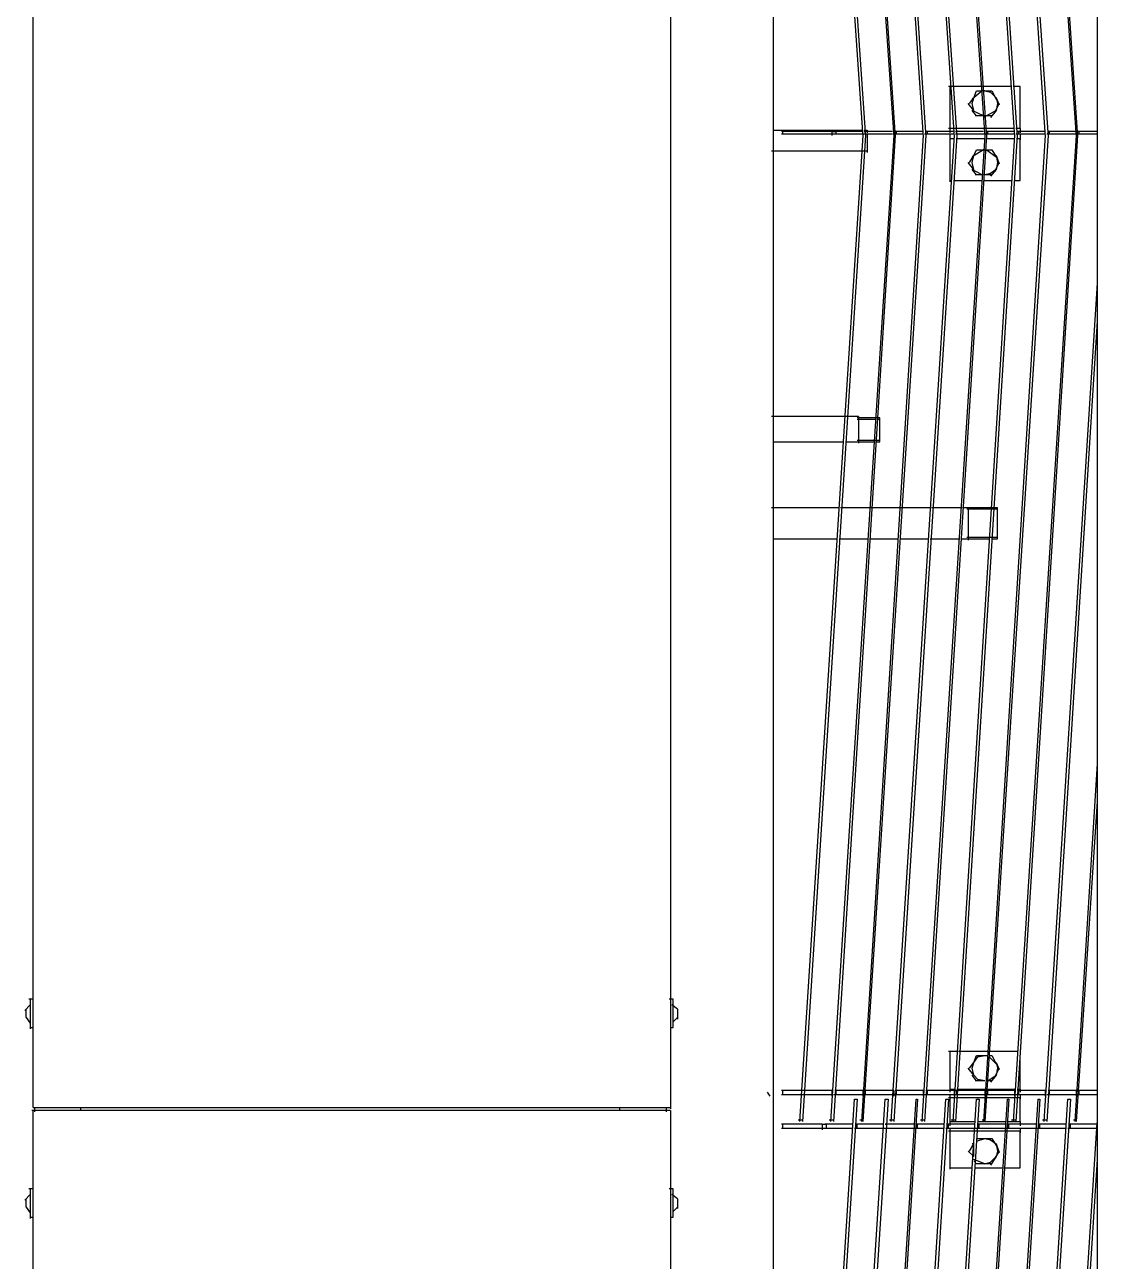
# Model space of a CAD drawing. Header units: inches. Extents: x 13215 to 16529, y 27038 to 34809.
# Drawn here: x 13264 to 14179, y 29121 to 30175 of the extents above; entities that cross this region are included whole.
import ezdxf

# ---------------------------------------------------------------- set-up
doc = ezdxf.new("R2010")
doc.units = ezdxf.units.IN
doc.header["$MEASUREMENT"] = 0
doc.layers.add('MAQUINAS', color=181, linetype='Continuous')

msp = doc.modelspace()

# ---------------------------------------------------------------- linework, layer by layer
at = {"layer": 'MAQUINAS'}
for points in [[(13271.3, 29251.8), (13271.3, 30958.6)], [(13815.1, 30958.6), (13815.1, 29250.6)], [(13902.6, 30865.2), (13902.6, 27632.5)], [(13926.5, 30843.7), (13979.2, 30079.5)], [(13928.9, 30843.7), (13981.6, 30079.5)], [(13952.9, 30843.7), (14005.6, 30079.5)], [(13955.3, 30843.7), (14006.8, 30079.5)], [(13979.2, 30843.7), (14030.7, 30079.5)], [(13981.6, 30843.7), (14033.1, 30079.5)], [(14005.6, 30843.7), (14057.1, 30079.5)], [(14006.8, 30843.7), (14059.5, 30079.5)], [(14030.7, 30843.7), (14083.4, 30079.5)], [(14033.1, 30843.7), (14084.6, 30079.5)], [(14057.1, 30843.7), (14108.6, 30079.5)], [(14059.5, 30843.7), (14111, 30079.5)], [(14083.4, 30843.7), (14134.9, 30079.5)], [(14084.6, 30843.7), (14137.3, 30079.5)], [(14108.6, 30843.7), (14161.3, 30079.5)], [(14111, 30843.7), (14162.5, 30079.5)], [(14179.2, 30749), (14179.2, 27747.4)], [(14054.7, 30122.6), (14052.3, 30122.6)], [(14053.5, 30122.6), (14053.5, 30085.5)], [(14079.8, 30122.6), (14054.7, 30122.6)], [(14106.2, 30122.6), (14081, 30122.6)], [(14113.4, 30122.6), (14107.4, 30122.6)], [(14113.4, 30086.7), (14113.4, 30122.6)], [(14070.2, 30108.2), (14073.8, 30113)], [(14081, 30119), (14072.6, 30111.8)], [(14073.8, 30102.2), (14072.6, 30108.2), (14073.8, 30113)], [(14073.8, 30113), (14076.2, 30119)], [(14076.2, 30119), (14079.8, 30119)], [(14083.4, 30119), (14081, 30119)], [(14083.4, 30119), (14088.2, 30117.8), (14093, 30113)], [(14083.4, 30119), (14089.4, 30119)], [(14089.4, 30119), (14093, 30111.8)], [(14093, 30113), (14094.2, 30108.2), (14093, 30102.2)], [(14093, 30113), (14095.4, 30107)], [(14073.8, 30102.2), (14069, 30108.2)], [(14082.2, 30097.5), (14072.6, 30102.2)], [(14076.2, 30097.5), (14072.6, 30102.2)], [(14093, 30102.2), (14082.2, 30096.3)], [(14093, 30102.2), (14088.2, 30096.3)], [(14095.4, 30108.2), (14091.8, 30101)], [(14083.4, 30097.5), (14075, 30097.5)], [(14089.4, 30097.5), (14082.2, 30097.5)], [(13902.6, 30085.5), (13979.2, 30085.5)], [(13952.9, 30084.3), (13909.7, 30084.3)], [(13952.9, 30081.9), (13909.7, 30081.9)], [(13910.9, 30081.9), (13910.9, 30084.3)], [(13979.2, 30080.7), (13925.3, 29239.9)], [(13981.6, 30080.7), (13927.7, 29239.9)], [(13956.5, 30081.9), (13951.7, 30081.9)], [(14005.6, 30080.7), (13951.7, 29239.9)], [(13952.9, 30084.3), (13952.9, 30080.7)], [(13952.9, 30084.3), (13956.5, 30084.3)], [(14006.8, 30080.7), (13954.1, 29239.9)], [(13979.2, 30084.3), (13955.3, 30084.3)], [(13979.2, 30081.9), (13955.3, 30081.9)], [(13956.5, 30081.9), (13956.5, 30084.3)], [(14030.7, 30080.7), (13978, 29239.9)], [(13981.6, 30081.9), (13979.2, 30081.9)], [(14033.1, 30080.7), (13979.2, 29239.9)], [(13980.4, 30085.5), (13982.8, 30085.5)], [(14004.4, 30084.3), (13980.4, 30084.3)], [(13980.4, 30084.3), (13981.6, 30084.3)], [(14004.4, 30081.9), (13980.4, 30081.9)], [(13981.6, 30081.9), (13981.6, 30084.3)], [(13982.8, 30085.5), (13982.8, 30083.1)], [(13982.8, 30081.9), (13982.8, 30066.3)], [(14057.1, 30080.7), (14003.2, 29239.9)], [(14008, 30081.9), (14005.6, 30081.9)], [(14059.5, 30080.7), (14005.6, 29239.9)], [(14030.7, 30084.3), (14006.8, 30084.3)], [(14006.8, 30084.3), (14008, 30084.3)], [(14030.7, 30081.9), (14006.8, 30081.9)], [(14008, 30081.9), (14008, 30084.3)], [(14083.4, 30080.7), (14029.5, 29239.9)], [(14034.3, 30081.9), (14031.9, 30081.9)], [(14084.6, 30080.7), (14031.9, 29239.9)], [(14057.1, 30084.3), (14033.1, 30084.3)], [(14033.1, 30084.3), (14034.3, 30084.3)], [(14057.1, 30081.9), (14033.1, 30081.9)], [(14034.3, 30081.9), (14034.3, 30084.3)], [(14057.1, 30086.7), (14052.3, 30086.7)], [(14053.5, 30086.7), (14053.5, 30083.1)], [(14053.5, 30081.9), (14053.5, 30077.1)], [(14053.5, 30078.3), (14053.5, 30041.2)], [(14053.5, 30078.3), (14057.1, 30078.3)], [(14108.6, 30080.7), (14055.9, 29239.9)], [(14082.2, 30086.7), (14057.1, 30086.7)], [(14082.2, 30084.3), (14058.3, 30084.3)], [(14058.3, 30084.3), (14059.5, 30084.3)], [(14083.4, 30081.9), (14058.3, 30081.9)], [(14059.5, 30081.9), (14058.3, 30081.9)], [(14111, 30080.7), (14058.3, 29239.9)], [(14059.5, 30081.9), (14059.5, 30084.3)], [(14059.5, 30078.3), (14083.4, 30078.3)], [(14134.9, 30080.7), (14082.2, 29239.9)], [(14108.6, 30086.7), (14083.4, 30086.7)], [(14085.8, 30081.9), (14083.4, 30081.9)], [(14137.3, 30080.7), (14083.4, 29239.9)], [(14108.6, 30084.3), (14084.6, 30084.3)], [(14084.6, 30084.3), (14085.8, 30084.3)], [(14108.6, 30081.9), (14084.6, 30081.9)], [(14084.6, 30078.3), (14108.6, 30078.3)], [(14085.8, 30081.9), (14085.8, 30084.3)], [(14161.3, 30080.7), (14107.4, 29239.9)], [(14113.4, 30086.7), (14109.8, 30086.7)], [(14112.2, 30081.9), (14109.8, 30081.9)], [(14162.5, 30080.7), (14109.8, 29239.9)], [(14134.9, 30084.3), (14111, 30084.3)], [(14111, 30084.3), (14112.2, 30084.3)], [(14134.9, 30081.9), (14111, 30081.9)], [(14111, 30078.3), (14113.4, 30078.3)], [(14112.2, 30081.9), (14112.2, 30084.3)], [(14113.4, 30086.7), (14113.4, 30083.1)], [(14113.4, 30081.9), (14113.4, 30077.1)], [(14113.4, 30042.4), (14113.4, 30078.3)], [(14138.5, 30081.9), (14136.1, 30081.9)], [(14161.3, 30084.3), (14137.3, 30084.3)], [(14137.3, 30084.3), (14138.5, 30084.3)], [(14161.3, 30081.9), (14137.3, 30081.9)], [(14138.5, 30081.9), (14138.5, 30084.3)], [(14163.7, 30081.9), (14161.3, 30081.9)], [(14179.2, 30084.3), (14162.5, 30084.3)], [(14162.5, 30084.3), (14163.7, 30084.3)], [(14179.2, 30081.9), (14162.5, 30081.9)], [(14163.7, 30081.9), (14163.7, 30084.3)], [(13978, 30067.5), (13901.4, 30067.5)], [(13982.8, 30067.5), (13979.2, 30067.5)], [(14082.2, 30068.7), (14072.6, 30062.7)], [(14073.8, 30063.9), (14076.2, 30068.7)], [(14076.2, 30068.7), (14083.4, 30068.7)], [(14083.4, 30068.7), (14089.4, 30068.7)], [(14084.6, 30068.7), (14093, 30062.7)], [(14089.4, 30068.7), (14093, 30062.7)], [(14073.8, 30051.9), (14069, 30057.9)], [(14070.2, 30057.9), (14073.8, 30063.9)], [(14073.8, 30051.9), (14072.6, 30057.9), (14073.8, 30063.9)], [(14095.4, 30057.9), (14091.8, 30050.7)], [(14093, 30063.9), (14094.2, 30057.9), (14093, 30051.9)], [(14093, 30063.9), (14095.4, 30056.7)], [(14081, 30047.2), (14072.6, 30051.9)], [(14076.2, 30047.2), (14072.6, 30051.9)], [(14081, 30047.2), (14075, 30047.2)], [(14089.4, 30047.2), (14082.2, 30047.2)], [(14093, 30051.9), (14088.2, 30048.3), (14083.4, 30047.2)], [(14093, 30051.9), (14088.2, 30046)], [(14053.5, 30042.4), (14054.7, 30042.4)], [(14057.1, 30042.4), (14081, 30042.4)], [(14082.2, 30042.4), (14106.2, 30042.4)], [(14108.6, 30042.4), (14113.4, 30042.4)], [(14179.2, 29954.9), (14133.7, 29239.9)], [(14179.2, 29922.6), (14136.1, 29239.9)], [(13963.6, 29841.1), (13901.4, 29841.1)], [(13975.6, 29841.1), (13964.8, 29841.1)], [(13990, 29839.9), (13974.4, 29839.9)], [(13990, 29838.7), (13974.4, 29838.7)], [(13975.6, 29841.1), (13975.6, 29818.4)], [(13993.6, 29839.9), (13991.2, 29839.9)], [(13993.6, 29838.7), (13991.2, 29838.7)], [(13993.6, 29819.6), (13993.6, 29839.9)], [(13902.6, 29819.6), (13962.4, 29819.6)], [(13964.8, 29819.6), (13975.6, 29819.6)], [(13988.8, 29820.8), (13974.4, 29820.8)], [(13975.6, 29819.6), (13988.8, 29819.6)], [(13993.6, 29820.8), (13988.8, 29820.8)], [(13990, 29819.6), (13993.6, 29819.6)], [(13958.9, 29763.3), (13901.4, 29763.3)], [(13985.2, 29763.3), (13960.1, 29763.3)], [(14010.4, 29763.3), (13985.2, 29763.3)], [(14036.7, 29763.3), (14011.6, 29763.3)], [(14063.1, 29763.3), (14037.9, 29763.3)], [(14069, 29763.3), (14064.3, 29763.3)], [(14089.4, 29763.3), (14067.9, 29763.3)], [(14089.4, 29762.1), (14067.9, 29762.1)], [(14069, 29763.3), (14069, 29735.7)], [(14094.2, 29763.3), (14089.4, 29763.3)], [(14094.2, 29762.1), (14089.4, 29762.1)], [(14094.2, 29736.9), (14094.2, 29763.3)], [(13902.6, 29736.9), (13957.7, 29736.9)], [(13958.9, 29736.9), (13982.8, 29736.9)], [(13985.2, 29736.9), (14009.2, 29736.9)], [(14011.6, 29736.9), (14035.5, 29736.9)], [(14036.7, 29736.9), (14060.7, 29736.9)], [(14063.1, 29736.9), (14069, 29736.9)], [(14087, 29738.1), (14067.9, 29738.1)], [(14069, 29736.9), (14087, 29736.9)], [(14094.2, 29738.1), (14088.2, 29738.1)], [(14089.4, 29736.9), (14094.2, 29736.9)], [(14179.2, 29545.3), (14160.1, 29239.9)], [(14179.2, 29512.9), (14161.3, 29239.9)], [(13271.3, 29344.1), (13267.7, 29344.1)], [(13268.9, 29344.1), (13268.9, 29318.9)], [(13817.5, 29344.1), (13813.9, 29344.1)], [(13817.5, 29320.1), (13817.5, 29344.1)], [(13268.9, 29339.3), (13264.2, 29334.5)], [(13265.3, 29328.5), (13265.3, 29335.7)], [(13821.1, 29335.7), (13816.3, 29339.3)], [(13821.1, 29335.7), (13821.1, 29327.3)], [(13265.3, 29328.5), (13268.9, 29323.7)], [(13268.9, 29320.1), (13271.3, 29320.1)], [(13815.1, 29320.1), (13817.5, 29320.1)], [(13817.5, 29324.9), (13821.1, 29328.5)], [(14059.5, 29299.7), (14052.3, 29299.7)], [(14053.5, 29299.7), (14053.5, 29266.2)], [(14085.8, 29299.7), (14060.7, 29299.7)], [(14111, 29299.7), (14085.8, 29299.7)], [(14070.2, 29285.4), (14073.8, 29290.2)], [(14073.8, 29279.4), (14072.6, 29285.4), (14073.8, 29290.2)], [(14073.8, 29290.2), (14077.4, 29295), (14083.4, 29296.2)], [(14073.8, 29290.2), (14076.2, 29296.2)], [(14076.2, 29296.2), (14083.4, 29296.2)], [(14083.4, 29296.2), (14085.8, 29296.2)], [(14083.4, 29296.2), (14085.8, 29296.2)], [(14087, 29296.2), (14089.4, 29296.2)], [(14087, 29295), (14093, 29289)], [(14089.4, 29296.2), (14093, 29289)], [(14093, 29290.2), (14094.2, 29285.4), (14093, 29279.4)], [(14093, 29290.2), (14095.4, 29284.2)], [(14113.4, 29267.4), (14113.4, 29292.6)], [(14073.8, 29279.4), (14069, 29285.4)], [(14076.2, 29274.6), (14072.6, 29279.4)], [(14083.4, 29274.6), (14077.4, 29275.8), (14073.8, 29279.4)], [(14085.8, 29274.6), (14093, 29279.4)], [(14093, 29279.4), (14088.2, 29273.4)], [(14095.4, 29285.4), (14091.8, 29278.2)], [(13927.7, 29266.2), (13909.7, 29266.2)], [(13910.9, 29262.6), (13910.9, 29266.2)], [(13952.9, 29266.2), (13927.7, 29266.2)], [(13952.9, 29266.2), (13951.7, 29266.2)], [(13952.9, 29266.2), (13952.9, 29261.4)], [(13979.2, 29266.2), (13955.3, 29266.2)], [(13955.3, 29266.2), (13956.5, 29266.2)], [(13956.5, 29262.6), (13956.5, 29266.2)], [(13979.2, 29266.2), (13978, 29266.2)], [(13979.2, 29266.2), (13979.2, 29261.4)], [(14005.6, 29266.2), (13980.4, 29266.2)], [(13981.6, 29266.2), (13980.4, 29266.2)], [(13981.6, 29262.6), (13981.6, 29266.2)], [(14005.6, 29266.2), (14004.4, 29266.2)], [(14005.6, 29266.2), (14005.6, 29261.4)], [(14030.7, 29266.2), (14006.8, 29266.2)], [(14006.8, 29266.2), (14008, 29266.2)], [(14008, 29262.6), (14008, 29266.2)], [(14030.7, 29266.2), (14030.7, 29261.4)], [(14030.7, 29266.2), (14031.9, 29266.2)], [(14057.1, 29266.2), (14033.1, 29266.2)], [(14033.1, 29266.2), (14034.3, 29266.2)], [(14034.3, 29262.6), (14034.3, 29266.2)], [(14053.5, 29267.4), (14057.1, 29267.4)], [(14053.5, 29267.4), (14053.5, 29265)], [(14057.1, 29266.2), (14055.9, 29266.2)], [(14057.1, 29266.2), (14057.1, 29261.4)], [(14083.4, 29266.2), (14058.3, 29266.2)], [(14059.5, 29266.2), (14058.3, 29266.2)], [(14059.5, 29267.4), (14083.4, 29267.4)], [(14059.5, 29262.6), (14059.5, 29266.2)], [(14083.4, 29274.6), (14075, 29274.6)], [(14083.4, 29274.6), (14082.2, 29274.6)], [(14083.4, 29266.2), (14082.2, 29266.2)], [(14083.4, 29266.2), (14083.4, 29261.4)], [(14089.4, 29274.6), (14084.6, 29274.6)], [(14108.6, 29266.2), (14084.6, 29266.2)], [(14085.8, 29266.2), (14084.6, 29266.2)], [(14085.8, 29267.4), (14109.8, 29267.4)], [(14085.8, 29262.6), (14085.8, 29266.2)], [(14108.6, 29266.2), (14108.6, 29261.4)], [(14108.6, 29266.2), (14109.8, 29266.2)], [(14111, 29267.4), (14113.4, 29267.4)], [(14134.9, 29266.2), (14111, 29266.2)], [(14111, 29266.2), (14112.2, 29266.2)], [(14112.2, 29262.6), (14112.2, 29266.2)], [(14113.4, 29267.4), (14113.4, 29265)], [(14134.9, 29266.2), (14133.7, 29266.2)], [(14134.9, 29266.2), (14134.9, 29261.4)], [(14161.3, 29266.2), (14137.3, 29266.2)], [(14137.3, 29266.2), (14138.5, 29266.2)], [(14138.5, 29262.6), (14138.5, 29266.2)], [(14161.3, 29266.2), (14160.1, 29266.2)], [(14161.3, 29266.2), (14161.3, 29261.4)], [(14179.2, 29266.2), (14162.5, 29266.2)], [(14163.7, 29266.2), (14162.5, 29266.2)], [(14163.7, 29262.6), (14163.7, 29266.2)], [(13900.2, 29261.4), (13897.8, 29265)], [(13927.7, 29262.6), (13909.7, 29262.6)], [(13919.3, 28419.4), (13972, 29259)], [(13974.4, 29259), (13920.5, 28418.2)], [(13952.9, 29262.6), (13927.7, 29262.6)], [(13944.5, 28419.4), (13998.4, 29259)], [(14000.8, 29259), (13946.9, 28418.2)], [(13952.9, 29262.6), (13951.7, 29262.6)], [(13956.5, 29262.6), (13954.1, 29262.6)], [(13979.2, 29262.6), (13955.3, 29262.6)], [(13970.8, 28419.4), (14024.7, 29259)], [(13972, 29259), (13974.4, 29259)], [(14025.9, 29259), (13973.2, 28418.2)], [(13979.2, 29262.6), (13978, 29262.6)], [(14005.6, 29262.6), (13980.4, 29262.6)], [(13981.6, 29262.6), (13980.4, 29262.6)], [(13997.2, 28419.4), (14049.9, 29259)], [(13998.4, 29259), (14000.8, 29259)], [(14052.3, 29259), (13999.6, 28418.2)], [(14005.6, 29262.6), (14004.4, 29262.6)], [(14008, 29262.6), (14005.6, 29262.6)], [(14030.7, 29262.6), (14006.8, 29262.6)], [(14023.5, 28419.4), (14076.2, 29259)], [(14024.7, 29259), (14025.9, 29259)], [(14078.6, 29259), (14024.7, 28418.2)], [(14030.7, 29262.6), (14029.5, 29262.6)], [(14034.3, 29262.6), (14031.9, 29262.6)], [(14057.1, 29262.6), (14033.1, 29262.6)], [(14048.7, 28419.4), (14102.6, 29259)], [(14049.9, 29259), (14052.3, 29259)], [(14103.8, 29259), (14051.1, 28418.2)], [(14057.1, 29260.2), (14052.3, 29260.2)], [(14053.5, 29262.6), (14053.5, 29259)], [(14053.5, 29260.2), (14053.5, 29238.7)], [(14057.1, 29262.6), (14055.9, 29262.6)], [(14083.4, 29262.6), (14058.3, 29262.6)], [(14059.5, 29262.6), (14058.3, 29262.6)], [(14083.4, 29260.2), (14058.3, 29260.2)], [(14075, 28419.4), (14128.9, 29259)], [(14076.2, 29259), (14078.6, 29259)], [(14130.1, 29259), (14077.4, 28418.2)], [(14083.4, 29262.6), (14082.2, 29262.6)], [(14085.8, 29262.6), (14083.4, 29262.6)], [(14108.6, 29260.2), (14083.4, 29260.2)], [(14108.6, 29262.6), (14084.6, 29262.6)], [(14101.4, 28419.4), (14154.1, 29259)], [(14102.6, 29259), (14103.8, 29259)], [(14156.5, 29259), (14102.6, 28418.2)], [(14108.6, 29262.6), (14107.4, 29262.6)], [(14112.2, 29262.6), (14109.8, 29262.6)], [(14113.4, 29260.2), (14109.8, 29260.2)], [(14134.9, 29262.6), (14111, 29262.6)], [(14113.4, 29262.6), (14113.4, 29259)], [(14113.4, 29239.9), (14113.4, 29260.2)], [(14128.9, 29259), (14130.1, 29259)], [(14134.9, 29262.6), (14133.7, 29262.6)], [(14138.5, 29262.6), (14136.1, 29262.6)], [(14161.3, 29262.6), (14137.3, 29262.6)], [(14154.1, 29259), (14156.5, 29259)], [(14161.3, 29262.6), (14160.1, 29262.6)], [(14179.2, 29262.6), (14162.5, 29262.6)], [(14163.7, 29262.6), (14162.5, 29262.6)], [(13273.7, 29249.4), (13270.1, 29249.4)], [(13271.3, 29251.8), (13273.7, 29251.8)], [(13271.3, 27543.8), (13271.3, 29249.4)], [(13272.5, 29251.8), (13272.5, 29248.2)], [(13811.5, 29249.4), (13272.5, 29249.4)], [(13273.7, 29251.8), (13811.5, 29251.8)], [(13312.1, 29249.4), (13312.1, 29251.8)], [(13772, 29249.4), (13772, 29251.8)], [(13815.1, 29249.4), (13810.3, 29249.4)], [(13811.5, 29251.8), (13815.1, 29251.8)], [(13811.5, 29251.8), (13811.5, 29248.2)], [(13815.1, 29249.4), (13815.1, 27542.6)], [(13944.5, 29237.5), (13909.7, 29237.5)], [(13944.5, 29233.9), (13909.7, 29233.9)], [(13910.9, 29233.9), (13910.9, 29237.5)], [(13927.7, 29241.1), (13924.1, 29241.1)], [(13948.1, 29233.9), (13943.3, 29233.9)], [(13944.5, 29237.5), (13944.5, 29232.7)], [(13944.5, 29237.5), (13948.1, 29237.5)], [(13970.8, 29237.5), (13946.9, 29237.5)], [(13970.8, 29233.9), (13946.9, 29233.9)], [(13948.1, 29233.9), (13948.1, 29237.5)], [(13954.1, 29241.1), (13950.5, 29241.1)], [(13974.4, 29233.9), (13972, 29233.9)], [(13997.2, 29237.5), (13973.2, 29237.5)], [(13973.2, 29237.5), (13974.4, 29237.5)], [(13997.2, 29233.9), (13973.2, 29233.9)], [(13974.4, 29233.9), (13974.4, 29237.5)], [(13979.2, 29241.1), (13976.8, 29241.1)], [(13999.6, 29233.9), (13997.2, 29233.9)], [(14023.5, 29237.5), (13998.4, 29237.5)], [(13998.4, 29237.5), (13999.6, 29237.5)], [(14022.3, 29233.9), (13998.4, 29233.9)], [(13999.6, 29233.9), (13999.6, 29237.5)], [(14005.6, 29241.1), (14002, 29241.1)], [(14025.9, 29233.9), (14023.5, 29233.9)], [(14048.7, 29237.5), (14024.7, 29237.5)], [(14024.7, 29237.5), (14025.9, 29237.5)], [(14048.7, 29233.9), (14024.7, 29233.9)], [(14025.9, 29233.9), (14025.9, 29237.5)], [(14031.9, 29241.1), (14028.3, 29241.1)], [(14052.3, 29233.9), (14049.9, 29233.9)], [(14075, 29237.5), (14051.1, 29237.5)], [(14051.1, 29237.5), (14052.3, 29237.5)], [(14075, 29233.9), (14051.1, 29233.9)], [(14052.3, 29233.9), (14052.3, 29237.5)], [(14053.5, 29239.9), (14075, 29239.9)], [(14053.5, 29239.9), (14053.5, 29236.3)], [(14053.5, 29233.9), (14053.5, 29230.3)], [(14058.3, 29241.1), (14054.7, 29241.1)], [(14078.6, 29233.9), (14075, 29233.9)], [(14077.4, 29239.9), (14101.4, 29239.9)], [(14101.4, 29237.5), (14077.4, 29237.5)], [(14077.4, 29237.5), (14078.6, 29237.5)], [(14100.2, 29233.9), (14077.4, 29233.9)], [(14078.6, 29233.9), (14078.6, 29237.5)], [(14083.4, 29241.1), (14081, 29241.1)], [(14103.8, 29233.9), (14101.4, 29233.9)], [(14102.6, 29239.9), (14113.4, 29239.9)], [(14126.5, 29237.5), (14102.6, 29237.5)], [(14102.6, 29237.5), (14103.8, 29237.5)], [(14126.5, 29233.9), (14102.6, 29233.9)], [(14103.8, 29233.9), (14103.8, 29237.5)], [(14109.8, 29241.1), (14106.2, 29241.1)], [(14113.4, 29239.9), (14113.4, 29236.3)], [(14113.4, 29233.9), (14113.4, 29230.3)], [(14126.5, 28419.4), (14179.2, 29238.7)], [(14130.1, 29233.9), (14127.7, 29233.9)], [(14152.9, 29237.5), (14128.9, 29237.5)], [(14128.9, 29237.5), (14130.1, 29237.5)], [(14152.9, 29233.9), (14128.9, 29233.9)], [(14130.1, 29233.9), (14130.1, 29237.5)], [(14136.1, 29241.1), (14132.5, 29241.1)], [(14156.5, 29233.9), (14154.1, 29233.9)], [(14179.2, 29237.5), (14155.3, 29237.5)], [(14155.3, 29237.5), (14156.5, 29237.5)], [(14179.2, 29233.9), (14155.3, 29233.9)], [(14156.5, 29233.9), (14156.5, 29237.5)], [(14161.3, 29241.1), (14158.9, 29241.1)], [(14075, 29231.5), (14052.3, 29231.5)], [(14053.5, 29231.5), (14053.5, 29199.1)], [(14100.2, 29231.5), (14075, 29231.5)], [(14076.2, 29223.1), (14083.4, 29225.5)], [(14076.2, 29225.5), (14083.4, 29225.5)], [(14083.4, 29225.5), (14088.2, 29224.3), (14093, 29220.7)], [(14083.4, 29225.5), (14089.4, 29225.5)], [(14089.4, 29225.5), (14093, 29219.5)], [(14113.4, 29231.5), (14101.4, 29231.5)], [(14113.4, 29200.3), (14113.4, 29231.5)], [(14073.8, 29209.9), (14069, 29214.7)], [(14070.2, 29214.7), (14073.8, 29220.7)], [(14073.8, 29220.7), (14072.6, 29220.7)], [(14073.8, 29209.9), (14073.8, 29220.7)], [(14095.4, 29214.7), (14091.8, 29208.7)], [(14093, 29220.7), (14094.2, 29214.7), (14093, 29209.9)], [(14093, 29220.7), (14095.4, 29213.5)], [(14083.4, 29203.9), (14073.8, 29207.5)], [(14076.2, 29203.9), (14073.8, 29206.3)], [(14083.4, 29203.9), (14075, 29203.9)], [(14089.4, 29203.9), (14082.2, 29203.9)], [(14083.4, 29203.9), (14088.2, 29205.1), (14093, 29209.9)], [(14093, 29209.9), (14088.2, 29202.7)], [(14179.2, 29207.5), (14128.9, 28418.2)], [(14053.5, 29200.3), (14072.6, 29200.3)], [(14075, 29200.3), (14099, 29200.3)], [(14100.2, 29200.3), (14113.4, 29200.3)], [(13271.3, 29182.4), (13267.7, 29182.4)], [(13268.9, 29182.4), (13268.9, 29157.2)], [(13817.5, 29182.4), (13813.9, 29182.4)], [(13817.5, 29158.4), (13817.5, 29182.4)], [(13268.9, 29177.6), (13264.2, 29172.8)], [(13265.3, 29166.8), (13265.3, 29174)], [(13821.1, 29174), (13816.3, 29177.6)], [(13821.1, 29174), (13821.1, 29165.6)], [(13265.3, 29166.8), (13268.9, 29162)], [(13817.5, 29163.2), (13821.1, 29166.8)], [(13268.9, 29158.4), (13271.3, 29158.4)], [(13815.1, 29158.4), (13817.5, 29158.4)]]:
    msp.add_lwpolyline(points, dxfattribs=at)

doc.saveas('drawing.dxf')
